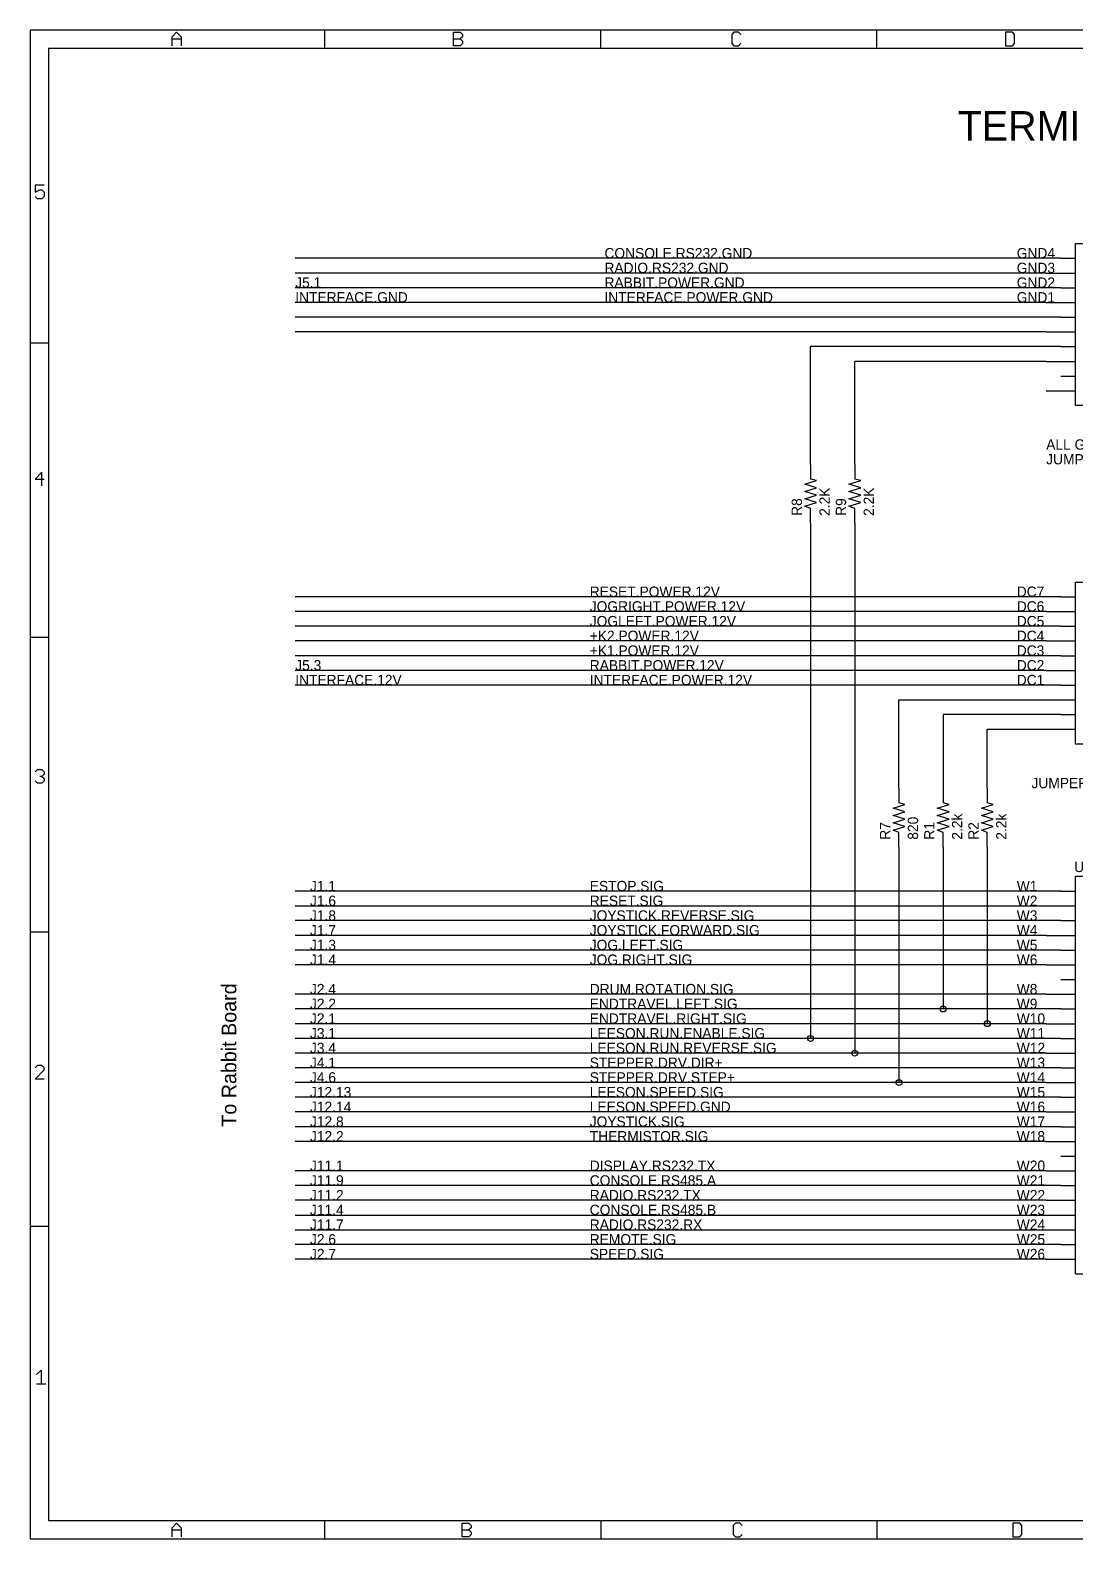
# Model space of a CAD drawing. Extents: x 0 to 387, y 0 to 260.
# Drawn here: x 0 to 180.4, y 0 to 260.4 of the extents above; entities that cross this region are included whole.
import ezdxf

# ---------------------------------------------------------------- set-up
doc = ezdxf.new("R2010")
doc.units = 0
for name, color, linetype in [('91', 94, 'CONTINUOUS'), ('94', 14, 'CONTINUOUS'), ('95', 251, 'CONTINUOUS'), ('96', 251, 'CONTINUOUS')]:
    doc.layers.add(name, color=color, linetype=linetype)

msp = doc.modelspace()

# ---------------------------------------------------------------- linework, layer by layer
at = {"layer": '91'}
for p, q in [((177.8, 220.98), (45.72, 220.98)), ((175.26, 218.44), (45.72, 218.44)), ((177.8, 215.9), (45.72, 215.9)), ((175.26, 213.36), (45.72, 213.36)), ((177.8, 210.82), (45.72, 210.82)), ((175.26, 208.28), (45.72, 208.28)), ((177.8, 205.74), (134.62, 205.74)), ((134.62, 185.42), (134.62, 205.74)), ((175.26, 203.2), (142.24, 203.2)), ((142.24, 185.42), (142.24, 203.2)), ((134.62, 175.26), (134.62, 86.36)), ((142.24, 175.26), (142.24, 83.82)), ((177.8, 162.56), (45.72, 162.56)), ((175.26, 160.02), (45.72, 160.02)), ((177.8, 157.48), (45.72, 157.48)), ((175.26, 154.94), (45.72, 154.94)), ((177.8, 152.4), (45.72, 152.4)), ((175.26, 149.86), (45.72, 149.86)), ((177.8, 147.32), (45.72, 147.32)), ((149.86, 129.54), (149.86, 144.78)), ((149.86, 144.78), (175.26, 144.78)), ((177.8, 142.24), (157.48, 142.24)), ((157.48, 142.24), (157.48, 129.54)), ((165.1, 129.54), (165.1, 139.7)), ((165.1, 139.7), (175.26, 139.7)), ((149.86, 119.38), (149.86, 78.74)), ((157.48, 119.38), (157.48, 91.44)), ((165.1, 119.38), (165.1, 88.9)), ((177.8, 111.76), (45.72, 111.76)), ((45.72, 109.22), (175.26, 109.22)), ((177.8, 106.68), (45.72, 106.68)), ((175.26, 104.14), (45.72, 104.14)), ((177.8, 101.6), (45.72, 101.6)), ((175.26, 99.06), (45.72, 99.06)), ((175.26, 93.98), (45.72, 93.98)), ((157.48, 91.44), (45.72, 91.44)), ((177.8, 91.44), (157.48, 91.44)), ((165.1, 88.9), (45.72, 88.9)), ((175.26, 88.9), (165.1, 88.9)), ((134.62, 86.36), (45.72, 86.36)), ((177.8, 86.36), (134.62, 86.36)), ((142.24, 83.82), (45.72, 83.82)), ((175.26, 83.82), (142.24, 83.82)), ((177.8, 81.28), (45.72, 81.28)), ((149.86, 78.74), (45.72, 78.74)), ((175.26, 78.74), (149.86, 78.74)), ((177.8, 76.2), (45.72, 76.2)), ((175.26, 73.66), (45.72, 73.66)), ((177.8, 71.12), (45.72, 71.12)), ((175.26, 68.58), (45.72, 68.58)), ((175.26, 63.5), (45.72, 63.5)), ((177.8, 60.96), (45.72, 60.96)), ((175.26, 58.42), (45.72, 58.42)), ((45.72, 55.88), (177.8, 55.88)), ((45.72, 53.34), (175.26, 53.34)), ((177.8, 50.8), (45.72, 50.8)), ((175.26, 48.26), (45.72, 48.26))]:
    msp.add_line(p, q, dxfattribs=at)
for centre in [(157.48, 91.44), (165.1, 88.9), (134.62, 86.36), (142.24, 83.82), (149.86, 78.74)]:
    msp.add_circle(centre, 0.508, dxfattribs=at)
at = {"layer": '94'}
for p, q in [((50.8, 260.35), (0, 260.35)), ((0, 260.35), (0, 206.375)), ((98.425, 260.35), (50.8, 260.35)), ((50.8, 257.175), (50.8, 260.35)), ((146.05, 260.35), (98.425, 260.35)), ((98.425, 257.175), (98.425, 260.35)), ((193.675, 260.35), (146.05, 260.35)), ((146.05, 257.175), (146.05, 260.35)), ((24.4856, 259.2168), (25.2652, 259.9964)), ((24.4856, 257.6576), (24.4856, 259.2168)), ((24.4856, 258.827), (26.0448, 258.827)), ((25.2652, 259.9964), (26.0448, 259.2168)), ((26.0448, 259.2168), (26.0448, 257.6576)), ((72.9996, 257.6576), (72.9996, 259.9964)), ((72.9996, 259.9964), (74.169, 259.9964)), ((72.9996, 258.827), (74.169, 258.827)), ((74.169, 259.9964), (74.5588, 259.6066)), ((74.5588, 259.2168), (74.169, 258.827)), ((74.169, 258.827), (74.5588, 258.4372)), ((74.5588, 258.0474), (74.169, 257.6576)), ((74.5588, 259.6066), (74.5588, 259.2168)), ((74.5588, 258.4372), (74.5588, 258.0474)), ((121.3954, 259.9964), (121.0056, 259.6066)), ((121.0056, 259.6066), (121.0056, 258.0474)), ((121.0056, 258.0474), (121.3954, 257.6576)), ((122.175, 259.9964), (121.3954, 259.9964)), ((122.5648, 259.6066), (122.175, 259.9964)), ((122.175, 257.6576), (122.5648, 258.0474)), ((168.2496, 259.9964), (168.2496, 257.6576)), ((169.419, 259.9964), (168.2496, 259.9964)), ((169.8088, 259.6066), (169.419, 259.9964)), ((169.419, 257.6576), (169.8088, 258.0474)), ((169.8088, 258.0474), (169.8088, 259.6066)), ((50.8, 257.175), (3.175, 257.175)), ((3.175, 257.175), (3.175, 206.375)), ((98.425, 257.175), (50.8, 257.175)), ((74.169, 257.6576), (72.9996, 257.6576)), ((146.05, 257.175), (98.425, 257.175)), ((121.3954, 257.6576), (122.175, 257.6576)), ((193.675, 257.175), (146.05, 257.175)), ((168.2496, 257.6576), (169.419, 257.6576)), ((2.4228, 233.5804), (0.8636, 233.5804)), ((0.8636, 233.5804), (0.8636, 232.411)), ((0.8636, 232.411), (1.6432, 232.8008)), ((1.6432, 232.8008), (2.033, 232.8008)), ((2.033, 232.8008), (2.4228, 232.411)), ((2.4228, 232.411), (2.4228, 231.6314)), ((1.2534, 231.2416), (0.8636, 231.6314)), ((2.033, 231.2416), (1.2534, 231.2416)), ((2.4228, 231.6314), (2.033, 231.2416)), ((180.34, 223.52), (205.74, 223.52)), ((180.34, 195.58), (180.34, 223.52)), ((177.8, 220.98), (180.34, 220.98)), ((175.26, 218.44), (180.34, 218.44)), ((177.8, 215.9), (180.34, 215.9)), ((175.26, 213.36), (180.34, 213.36)), ((177.8, 210.82), (180.34, 210.82)), ((0, 206.375), (0, 155.575)), ((0, 206.375), (3.175, 206.375)), ((3.175, 206.375), (3.175, 155.575)), ((175.26, 208.28), (180.34, 208.28)), ((177.8, 205.74), (180.34, 205.74)), ((175.26, 203.2), (180.34, 203.2)), ((177.8, 200.66), (180.34, 200.66)), ((175.26, 198.12), (180.34, 198.12)), ((205.74, 195.58), (180.34, 195.58)), ((134.62, 185.42), (134.62, 182.88)), ((142.24, 185.42), (142.24, 182.88)), ((2.033, 184.0504), (0.8636, 182.881)), ((0.8636, 182.881), (2.4228, 182.881)), ((2.033, 181.7116), (2.033, 184.0504)), ((133.604, 181.991), (135.636, 182.626)), ((135.636, 182.626), (134.62, 182.88)), ((141.224, 181.991), (143.256, 182.626)), ((143.256, 182.626), (142.24, 182.88)), ((135.636, 181.356), (133.604, 181.991)), ((133.604, 180.721), (135.636, 181.356)), ((135.636, 180.086), (133.604, 180.721)), ((133.604, 179.451), (135.636, 180.086)), ((143.256, 181.356), (141.224, 181.991)), ((141.224, 180.721), (143.256, 181.356)), ((143.256, 180.086), (141.224, 180.721)), ((141.224, 179.451), (143.256, 180.086)), ((135.636, 178.816), (133.604, 179.451)), ((133.604, 178.181), (135.636, 178.816)), ((134.62, 177.8), (133.604, 178.181)), ((134.62, 175.26), (134.62, 177.8)), ((143.256, 178.816), (141.224, 179.451)), ((141.224, 178.181), (143.256, 178.816)), ((142.24, 177.8), (141.224, 178.181)), ((142.24, 175.26), (142.24, 177.8)), ((180.34, 165.1), (205.74, 165.1)), ((180.34, 137.16), (180.34, 165.1)), ((177.8, 162.56), (180.34, 162.56)), ((175.26, 160.02), (180.34, 160.02)), ((177.8, 157.48), (180.34, 157.48)), ((0, 155.575), (0, 104.775)), ((0, 155.575), (3.175, 155.575)), ((3.175, 155.575), (3.175, 104.775)), ((175.26, 154.94), (180.34, 154.94)), ((177.8, 152.4), (180.34, 152.4)), ((175.26, 149.86), (180.34, 149.86)), ((177.8, 147.32), (180.34, 147.32)), ((175.26, 144.78), (180.34, 144.78)), ((177.8, 142.24), (180.34, 142.24)), ((175.26, 139.7), (180.34, 139.7)), ((205.74, 137.16), (180.34, 137.16)), ((0.8636, 132.3526), (1.2534, 132.7424)), ((1.2534, 130.4036), (0.8636, 130.7934)), ((1.2534, 132.7424), (2.033, 132.7424)), ((2.033, 130.4036), (1.2534, 130.4036)), ((2.033, 131.573), (1.6432, 131.573)), ((2.033, 132.7424), (2.4228, 132.3526)), ((2.4228, 131.9628), (2.033, 131.573)), ((2.033, 131.573), (2.4228, 131.1832)), ((2.4228, 130.7934), (2.033, 130.4036)), ((2.4228, 132.3526), (2.4228, 131.9628)), ((2.4228, 131.1832), (2.4228, 130.7934)), ((149.86, 129.54), (149.86, 127)), ((157.48, 129.54), (157.48, 127)), ((165.1, 129.54), (165.1, 127)), ((148.844, 126.111), (150.876, 126.746)), ((150.876, 125.476), (148.844, 126.111)), ((148.844, 124.841), (150.876, 125.476)), ((150.876, 126.746), (149.86, 127)), ((156.464, 126.111), (158.496, 126.746)), ((158.496, 125.476), (156.464, 126.111)), ((156.464, 124.841), (158.496, 125.476)), ((158.496, 126.746), (157.48, 127)), ((164.084, 126.111), (166.116, 126.746)), ((166.116, 125.476), (164.084, 126.111)), ((164.084, 124.841), (166.116, 125.476)), ((166.116, 126.746), (165.1, 127)), ((150.876, 124.206), (148.844, 124.841)), ((148.844, 123.571), (150.876, 124.206)), ((150.876, 122.936), (148.844, 123.571)), ((148.844, 122.301), (150.876, 122.936)), ((158.496, 124.206), (156.464, 124.841)), ((156.464, 123.571), (158.496, 124.206)), ((158.496, 122.936), (156.464, 123.571)), ((156.464, 122.301), (158.496, 122.936)), ((166.116, 124.206), (164.084, 124.841)), ((164.084, 123.571), (166.116, 124.206)), ((166.116, 122.936), (164.084, 123.571)), ((164.084, 122.301), (166.116, 122.936)), ((149.86, 121.92), (148.844, 122.301)), ((149.86, 119.38), (149.86, 121.92)), ((157.48, 121.92), (156.464, 122.301)), ((157.48, 119.38), (157.48, 121.92)), ((165.1, 121.92), (164.084, 122.301)), ((165.1, 119.38), (165.1, 121.92)), ((203.2, 114.3), (180.34, 114.3)), ((180.34, 45.72), (180.34, 114.3)), ((177.8, 111.76), (180.34, 111.76)), ((175.26, 109.22), (180.34, 109.22)), ((0, 104.775), (0, 53.975)), ((0, 104.775), (3.175, 104.775)), ((3.175, 104.775), (3.175, 53.975)), ((177.8, 106.68), (180.34, 106.68)), ((175.26, 104.14), (180.34, 104.14)), ((177.8, 101.6), (180.34, 101.6)), ((175.26, 99.06), (180.34, 99.06)), ((177.8, 96.52), (180.34, 96.52)), ((175.26, 93.98), (180.34, 93.98)), ((177.8, 91.44), (180.34, 91.44)), ((175.26, 88.9), (180.34, 88.9)), ((177.8, 86.36), (180.34, 86.36)), ((175.26, 83.82), (180.34, 83.82)), ((1.2534, 81.6884), (0.8636, 81.2986)), ((0.8636, 79.3496), (2.4228, 80.9088)), ((2.033, 81.6884), (1.2534, 81.6884)), ((2.4228, 81.2986), (2.033, 81.6884)), ((2.4228, 80.9088), (2.4228, 81.2986)), ((177.8, 81.28), (180.34, 81.28)), ((2.4228, 79.3496), (0.8636, 79.3496)), ((175.26, 78.74), (180.34, 78.74)), ((177.8, 76.2), (180.34, 76.2)), ((175.26, 73.66), (180.34, 73.66)), ((177.8, 71.12), (180.34, 71.12)), ((175.26, 68.58), (180.34, 68.58)), ((177.8, 66.04), (180.34, 66.04)), ((175.26, 63.5), (180.34, 63.5)), ((177.8, 60.96), (180.34, 60.96)), ((175.26, 58.42), (180.34, 58.42)), ((177.8, 55.88), (180.34, 55.88)), ((0, 53.975), (0, 0)), ((0, 53.975), (3.175, 53.975)), ((3.175, 53.975), (3.175, 3.175)), ((175.26, 53.34), (180.34, 53.34)), ((177.8, 50.8), (180.34, 50.8)), ((175.26, 48.26), (180.34, 48.26)), ((180.34, 45.72), (203.2, 45.72)), ((1.1176, 28.3308), (1.8972, 29.1104)), ((1.8972, 29.1104), (1.8972, 26.7716)), ((1.1176, 26.7716), (2.6768, 26.7716)), ((3.175, 3.175), (50.8, 3.175)), ((24.4856, 1.9148), (25.2652, 2.6944)), ((25.2652, 2.6944), (26.0448, 1.9148)), ((50.8, 3.175), (98.425, 3.175)), ((50.8, 0), (50.8, 3.175)), ((74.5236, 0.3556), (74.5236, 2.6944)), ((74.5236, 2.6944), (75.693, 2.6944)), ((75.693, 2.6944), (76.0828, 2.3046)), ((98.425, 3.175), (146.05, 3.175)), ((98.425, 3.175), (98.425, 0)), ((121.6494, 2.6944), (121.2596, 2.3046)), ((122.429, 2.6944), (121.6494, 2.6944)), ((122.8188, 2.3046), (122.429, 2.6944)), ((146.05, 3.175), (193.675, 3.175)), ((146.05, 3.175), (146.05, 0)), ((169.5196, 2.6944), (169.5196, 0.3556)), ((170.689, 2.6944), (169.5196, 2.6944)), ((171.0788, 2.3046), (170.689, 2.6944)), ((0, 0), (50.8, 0)), ((24.4856, 0.3556), (24.4856, 1.9148)), ((24.4856, 1.525), (26.0448, 1.525)), ((26.0448, 1.9148), (26.0448, 0.3556)), ((50.8, 0), (98.425, 0)), ((74.5236, 1.525), (75.693, 1.525)), ((75.693, 0.3556), (74.5236, 0.3556)), ((76.0828, 1.9148), (75.693, 1.525)), ((75.693, 1.525), (76.0828, 1.1352)), ((76.0828, 0.7454), (75.693, 0.3556)), ((76.0828, 2.3046), (76.0828, 1.9148)), ((76.0828, 1.1352), (76.0828, 0.7454)), ((98.425, 0), (146.05, 0)), ((121.2596, 2.3046), (121.2596, 0.7454)), ((121.2596, 0.7454), (121.6494, 0.3556)), ((121.6494, 0.3556), (122.429, 0.3556)), ((122.429, 0.3556), (122.8188, 0.7454)), ((146.05, 0), (193.675, 0)), ((169.5196, 0.3556), (170.689, 0.3556)), ((170.689, 0.3556), (171.0788, 0.7454)), ((171.0788, 0.7454), (171.0788, 2.3046))]:
    msp.add_line(p, q, dxfattribs=at)

# ---------------------------------------------------------------- texts
for s, height, p in [('TERMINAL BLOCKS', 5.08, (160.02, 241.3)), ('GND4', 1.778, (170.18, 220.98)), ('GND3', 1.778, (170.18, 218.44)), ('J5.1', 1.778, (45.72, 215.9)), ('GND2', 1.778, (170.18, 215.9)), ('INTERFACE.GND', 1.778, (45.72, 213.36)), ('GND1', 1.778, (170.18, 213.36)), ('ALL GROUND ARE AT CHASSIS GND', 1.778, (175.26, 187.96)), ('JUMPER ACROSS ALL +12V TBs (5 POS)', 1.778, (175.26, 185.42)), ('DC7', 1.778, (170.18, 162.56)), ('DC6', 1.778, (170.18, 160.02)), ('DC5', 1.778, (170.18, 157.48)), ('DC4', 1.778, (170.18, 154.94)), ('DC3', 1.778, (170.18, 152.4)), ('J5.3', 1.778, (45.72, 149.86)), ('DC2', 1.778, (170.18, 149.86)), ('INTERFACE.12V', 1.778, (45.72, 147.32)), ('DC1', 1.778, (170.18, 147.32)), ('JUMPER ACROSS ALL +12V TBs (5 POS)', 1.778, (172.72, 129.54)), ('J1.1', 1.778, (48.26, 111.76)), ('W1', 1.778, (170.18, 111.76)), ('J1.6', 1.778, (48.26, 109.22)), ('W2', 1.778, (170.18, 109.22)), ('J1.8', 1.778, (48.26, 106.68)), ('W3', 1.778, (170.18, 106.68)), ('J1.7', 1.778, (48.26, 104.14)), ('W4', 1.778, (170.18, 104.14)), ('J1.3', 1.778, (48.26, 101.6)), ('W5', 1.778, (170.18, 101.6)), ('J1.4', 1.778, (48.26, 99.06)), ('W6', 1.778, (170.18, 99.06)), ('J2.4', 1.778, (48.26, 93.98)), ('W8', 1.778, (170.18, 93.98)), ('J2.2', 1.778, (48.26, 91.44)), ('W9', 1.778, (170.18, 91.44)), ('J2.1', 1.778, (48.26, 88.9)), ('W10', 1.778, (170.18, 88.9)), ('J3.1', 1.778, (48.26, 86.36)), ('W11', 1.778, (170.18, 86.36)), ('J3.4', 1.778, (48.26, 83.82)), ('W12', 1.778, (170.18, 83.82)), ('J4.1', 1.778, (48.26, 81.28)), ('W13', 1.778, (170.18, 81.28)), ('J4.6', 1.778, (48.26, 78.74)), ('W14', 1.778, (170.18, 78.74)), ('J12.13', 1.778, (48.26, 76.2)), ('W15', 1.778, (170.18, 76.2)), ('J12.14', 1.778, (48.26, 73.66)), ('J12.8', 1.778, (48.26, 71.12)), ('W16', 1.778, (170.18, 73.66)), ('W17', 1.778, (170.18, 71.12)), ('J12.2', 1.778, (48.26, 68.58)), ('W18', 1.778, (170.18, 68.58)), ('J11.1', 1.778, (48.26, 63.5)), ('W20', 1.778, (170.18, 63.5)), ('J11.9', 1.778, (48.26, 60.96)), ('W21', 1.778, (170.18, 60.96)), ('J11.2', 1.778, (48.26, 58.42)), ('W22', 1.778, (170.18, 58.42)), ('J11.4', 1.778, (48.26, 55.88)), ('W23', 1.778, (170.18, 55.88)), ('J11.7', 1.778, (48.26, 53.34)), ('W24', 1.778, (170.18, 53.34)), ('J2.6', 1.778, (48.26, 50.8)), ('W25', 1.778, (170.18, 50.8)), ('J2.7', 1.778, (48.26, 48.26)), ('W26', 1.778, (170.18, 48.26))]:
    msp.add_text(s, height=height, dxfattribs=at).set_placement(p)
msp.add_text('To Rabbit Board', height=2.54, rotation=90, dxfattribs=at).set_placement((35.56, 71.12))
at = {"layer": '95'}
for s, p in [('CONSOLE.RS232.GND', (99.06, 220.98)), ('RADIO.RS232.GND', (99.06, 218.44)), ('RABBIT.POWER.GND', (99.06, 215.9)), ('INTERFACE.POWER.GND', (99.06, 213.36)), ('RESET.POWER.12V', (96.52, 162.56)), ('JOGRIGHT.POWER.12V', (96.52, 160.02)), ('JOGLEFT.POWER.12V', (96.52, 157.48)), ('+K2.POWER.12V', (96.52, 154.94)), ('+K1.POWER.12V', (96.52, 152.4)), ('RABBIT.POWER.12V', (96.52, 149.86)), ('INTERFACE.POWER.12V', (96.52, 147.32)), ('U$1', (180.086, 115.062)), ('ESTOP.SIG', (96.52, 111.76)), ('RESET.SIG', (96.52, 109.22)), ('JOYSTICK.REVERSE.SIG', (96.52, 106.68)), ('JOYSTICK.FORWARD.SIG', (96.52, 104.14)), ('JOG.LEFT.SIG', (96.52, 101.6)), ('JOG.RIGHT.SIG', (96.52, 99.06)), ('DRUM.ROTATION.SIG', (96.52, 93.98)), ('ENDTRAVEL.LEFT.SIG', (96.52, 91.44)), ('ENDTRAVEL.RIGHT.SIG', (96.52, 88.9)), ('LEESON.RUN.ENABLE.SIG', (96.52, 86.36)), ('LEESON.RUN.REVERSE.SIG', (96.52, 83.82)), ('STEPPER.DRV.DIR+', (96.52, 81.28)), ('STEPPER.DRV.STEP+', (96.52, 78.74)), ('LEESON.SPEED.SIG', (96.52, 76.2)), ('JOYSTICK.SIG', (96.52, 71.12)), ('LEESON.SPEED.GND', (96.52, 73.66)), ('THERMISTOR.SIG', (96.52, 68.58)), ('DISPLAY.RS232.TX', (96.52, 63.5)), ('CONSOLE.RS485.A', (96.52, 60.96)), ('RADIO.RS232.TX', (96.52, 58.42)), ('CONSOLE.RS485.B', (96.52, 55.88)), ('RADIO.RS232.RX', (96.52, 53.34)), ('REMOTE.SIG', (96.52, 50.8)), ('SPEED.SIG', (96.52, 48.26))]:
    msp.add_text(s, height=1.778, dxfattribs=at).set_placement(p)
for s, p in [('R8', (133.1214, 176.53)), ('R9', (140.7414, 176.53)), ('R7', (148.3614, 120.65)), ('R1', (155.9814, 120.65)), ('R2', (163.6014, 120.65))]:
    msp.add_text(s, height=1.778, rotation=90, dxfattribs=at).set_placement(p)
at = {"layer": '96'}
for s, p in [('2.2K', (137.922, 176.53)), ('2.2K', (145.542, 176.53)), ('2.2k', (160.782, 120.65)), ('2.2k', (168.402, 120.65)), ('820', (153.162, 120.65))]:
    msp.add_text(s, height=1.778, rotation=90, dxfattribs=at).set_placement(p)

doc.saveas('drawing.dxf')
